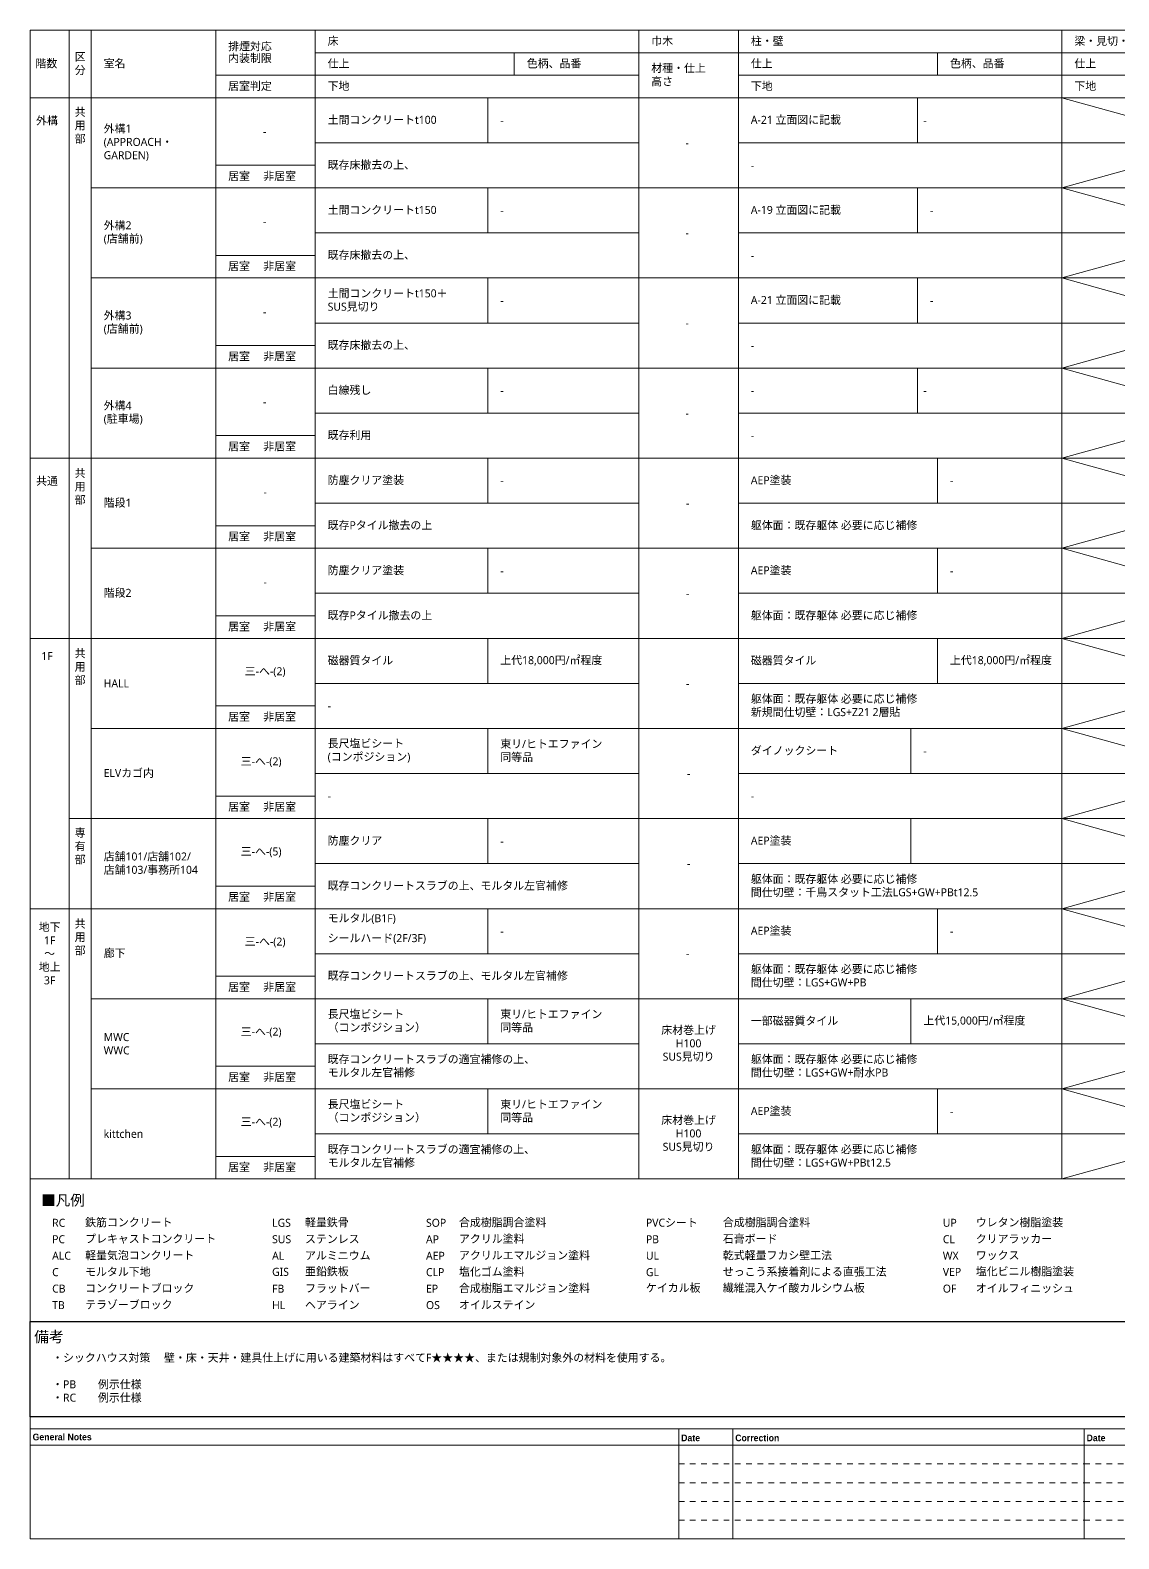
# Paper-space layout 'A-08' of a CAD drawing. Header units: millimetres. Extents: x -204 to 206, y -144 to 143.
# Drawn here: x -204.3 to 0.8, y -141.3 to 142.9 of the extents above; entities that cross this region are included whole.
import ezdxf

# ---------------------------------------------------------------- set-up
doc = ezdxf.new("R2010")
doc.units = ezdxf.units.MM
doc.linetypes.add('短破線', pattern=[2.116125, 1.058062, -1.058062])
doc.layers.add('00_一般', color=7, linetype='Continuous', lineweight=5)
doc.layers.add('一般', color=7, linetype='Continuous', lineweight=5)
doc.styles.add('Yu Gothic UI', font='Yu Gothic UI.ttf')
doc.styles.add('Yu Gothic UI (bold)', font='Yu Gothic UI.ttf')
doc.styles.add('ＭＳ Ｐゴシック (bold)', font='')
doc.styles.get('ＭＳ Ｐゴシック (bold)').set_extended_font_data('ＭＳ Ｐゴシック', bold=True)

# ---------------------------------------------------------------- blocks, each defined once
blk = doc.blocks.new('(横)図面枠')
at = {"layer": '一般', "color": 7, "linetype": 'Continuous', "lineweight": 5, "transparency": 33554687}
blk.add_line((-204.39, -120.54), (70.56, -120.54), dxfattribs=at)
at = {"layer": '一般', "color": 7, "linetype": 'Continuous', "lineweight": 13, "transparency": 33554687}
for p, q in [((-82.19, -120.54), (-82.19, -141.27)), ((-72.01, -120.54), (-72.01, -141.27)), ((-5.81, -120.54), (-5.81, -141.27)), ((-204.39, -123.65), (70.56, -123.65))]:
    blk.add_line(p, q, dxfattribs=at)
at = {"layer": '一般', "color": 7, "linetype": '短破線', "lineweight": 13, "transparency": 33554687}
for p, q in [((-82.19, -127.18), (-5.81, -127.18)), ((-5.81, -127.18), (70.56, -127.18)), ((-82.19, -130.7), (-5.81, -130.7)), ((-5.81, -130.7), (70.56, -130.7)), ((-82.19, -134.22), (-5.81, -134.22)), ((-5.81, -134.22), (70.56, -134.22)), ((-82.19, -137.75), (-5.81, -137.75)), ((-5.81, -137.75), (70.56, -137.75))]:
    blk.add_line(p, q, dxfattribs=at)
at = {"layer": '一般', "linetype": 'Continuous', "lineweight": 13, "flags": 128}
for points in [[(-204.39, 142.88), (204.39, 142.88), (204.39, -141.27), (-204.39, -141.27)], [(-204.39, -120.54), (204.39, -120.54), (204.39, -141.27), (-204.39, -141.27)]]:
    blk.add_lwpolyline(points, close=True, dxfattribs=at)
at = {"layer": '一般', "color": 7, "transparency": 33554687, "line_spacing_factor": 1.014956, "style": 'ＭＳ Ｐゴシック (bold)'}
for s, insert, char_height, attachment_point in [(' General Notes', (-204.39, -122.1), 1.2563, 4), (' Date', (-82.19, -121.64), 1.256, 1), (' Correction', (-72.01, -121.64), 1.2563, 1), (' Date', (-5.81, -121.64), 1.256, 1)]:
    blk.add_mtext(s, dxfattribs=dict(at, insert=insert, char_height=char_height, attachment_point=attachment_point))
blk = doc.blocks.new('グループ-257')
at = {"layer": '00_一般', "color": 7, "linetype": 'Continuous', "lineweight": 13, "transparency": 33554687, "flags": 128}
blk.add_lwpolyline([(-204.34, -73.49), (31.83, -73.49), (31.83, -100.35), (-204.34, -100.35)], close=True, dxfattribs=at)
at = {"layer": '00_一般', "color": 7, "linetype": 'Continuous', "lineweight": 25, "transparency": 33554687, "flags": 128}
blk.add_lwpolyline([(-204.34, -100.35), (204.45, -100.35), (204.45, -118.32), (-204.34, -118.32)], close=True, dxfattribs=at)
at = {"layer": '00_一般', "color": 7, "transparency": 33554687}
for s, insert, char_height, attachment_point, line_spacing_factor, style in [('■凡例', (-202.27, -77.62), 2.01, 4, 0.99804, 'Yu Gothic UI'), ('RC', (-200.2, -81.75), 1.508, 4, 0.99804, 'Yu Gothic UI'), ('鉄筋コンクリート', (-193.98, -81.75), 1.508, 4, 0.99804, 'Yu Gothic UI'), ('LGS', (-158.76, -81.75), 1.508, 4, 0.99804, 'Yu Gothic UI'), ('軽量鉄骨', (-152.55, -81.75), 1.508, 4, 0.99804, 'Yu Gothic UI'), ('SOP', (-129.76, -81.75), 1.508, 4, 0.99804, 'Yu Gothic UI'), ('合成樹脂調合塗料', (-123.55, -81.75), 1.508, 4, 0.99804, 'Yu Gothic UI'), ('PVCシート', (-88.33, -81.75), 1.508, 4, 0.99804, 'Yu Gothic UI'), ('合成樹脂調合塗料', (-73.83, -81.75), 1.508, 4, 0.99804, 'Yu Gothic UI'), ('UP', (-32.39, -81.75), 1.508, 4, 0.99804, 'Yu Gothic UI'), ('ウレタン樹脂塗装', (-26.18, -81.75), 1.508, 4, 0.99804, 'Yu Gothic UI'), ('PC', (-200.2, -84.85), 1.508, 4, 0.99804, 'Yu Gothic UI'), ('プレキャストコンクリート', (-193.98, -84.85), 1.5076, 4, 0.99804, 'Yu Gothic UI'), ('SUS', (-158.76, -84.85), 1.508, 4, 0.99804, 'Yu Gothic UI'), ('ステンレス', (-152.55, -84.85), 1.508, 4, 0.99804, 'Yu Gothic UI'), ('AP', (-129.76, -84.85), 1.508, 4, 0.99804, 'Yu Gothic UI'), ('アクリル塗料', (-123.55, -84.85), 1.508, 4, 0.99804, 'Yu Gothic UI'), ('PB', (-88.33, -84.85), 1.508, 4, 0.99804, 'Yu Gothic UI'), ('石膏ボード', (-73.83, -84.85), 1.508, 4, 0.99804, 'Yu Gothic UI'), ('CL', (-32.39, -84.85), 1.508, 4, 0.99804, 'Yu Gothic UI'), ('クリアラッカー', (-26.18, -84.85), 1.508, 4, 0.99804, 'Yu Gothic UI'), ('ALC', (-200.2, -87.95), 1.508, 4, 0.99804, 'Yu Gothic UI'), ('軽量気泡コンクリート', (-193.98, -87.95), 1.508, 4, 0.99804, 'Yu Gothic UI'), ('AL', (-158.76, -87.95), 1.508, 4, 0.99804, 'Yu Gothic UI'), ('アルミニウム', (-152.55, -87.95), 1.508, 4, 0.99804, 'Yu Gothic UI'), ('AEP', (-129.76, -87.95), 1.508, 4, 0.99804, 'Yu Gothic UI'), ('アクリルエマルジョン塗料', (-123.55, -87.95), 1.5076, 4, 0.99804, 'Yu Gothic UI'), ('UL', (-88.33, -87.95), 1.508, 4, 0.99804, 'Yu Gothic UI'), ('乾式軽量フカシ壁工法', (-73.83, -87.95), 1.508, 4, 0.99804, 'Yu Gothic UI'), ('WX', (-32.39, -87.95), 1.508, 4, 0.99804, 'Yu Gothic UI'), ('ワックス', (-26.18, -87.95), 1.508, 4, 0.99804, 'Yu Gothic UI'), ('C', (-200.2, -91.05), 1.51, 4, 0.99804, 'Yu Gothic UI'), ('モルタル下地', (-193.98, -91.05), 1.508, 4, 0.99804, 'Yu Gothic UI'), ('GIS', (-158.76, -90.99), 1.508, 4, 0.99804, 'Yu Gothic UI'), ('亜鉛鉄板', (-152.55, -90.99), 1.508, 4, 0.99804, 'Yu Gothic UI'), ('CLP', (-129.76, -91.05), 1.508, 4, 0.99804, 'Yu Gothic UI'), ('塩化ゴム塗料', (-123.55, -91.05), 1.508, 4, 0.99804, 'Yu Gothic UI'), ('GL', (-88.33, -91.05), 1.508, 4, 0.99804, 'Yu Gothic UI'), ('せっこう系接着剤による直張工法', (-73.83, -91.05), 1.5076, 4, 0.99804, 'Yu Gothic UI'), ('VEP', (-32.39, -90.99), 1.508, 4, 0.99804, 'Yu Gothic UI'), ('塩化ビニル樹脂塗装', (-26.18, -90.99), 1.508, 4, 0.99804, 'Yu Gothic UI'), ('CB', (-200.2, -94.15), 1.508, 4, 0.99804, 'Yu Gothic UI'), ('コンクリートブロック', (-193.98, -94.15), 1.508, 4, 0.99804, 'Yu Gothic UI'), ('FB', (-158.76, -94.15), 1.508, 4, 0.99804, 'Yu Gothic UI'), ('フラットバー', (-152.55, -94.15), 1.508, 4, 0.99804, 'Yu Gothic UI'), ('EP', (-129.76, -94.15), 1.508, 4, 0.99804, 'Yu Gothic UI'), ('合成樹脂エマルジョン塗料', (-123.55, -94.15), 1.5076, 4, 0.99804, 'Yu Gothic UI'), ('ケイカル板', (-88.33, -94.09), 1.508, 4, 0.99804, 'Yu Gothic UI'), ('繊維混入ケイ酸カルシウム板', (-73.83, -94.09), 1.5076, 4, 0.99804, 'Yu Gothic UI'), ('OF', (-32.39, -94.15), 1.508, 4, 0.99804, 'Yu Gothic UI'), ('オイルフィニッシュ', (-26.18, -94.15), 1.508, 4, 0.99804, 'Yu Gothic UI'), ('TB', (-200.2, -97.25), 1.508, 4, 0.99804, 'Yu Gothic UI'), ('テラゾーブロック', (-193.98, -97.25), 1.508, 4, 0.99804, 'Yu Gothic UI'), ('HL', (-158.76, -97.25), 1.508, 4, 0.99804, 'Yu Gothic UI'), ('ヘアライン', (-152.55, -97.25), 1.508, 4, 0.99804, 'Yu Gothic UI'), ('OS', (-129.76, -97.25), 1.508, 4, 0.99804, 'Yu Gothic UI'), ('オイルステイン', (-123.55, -97.25), 1.508, 4, 0.99804, 'Yu Gothic UI'), ('備考', (-203.58, -102.19), 2.035, 1, 1.014956, 'Yu Gothic UI (bold)'), ('・シックハウス対策\u3000 壁・床・天井・建具仕上げに用いる建築材料はすべてF★★★★、または規制対象外の材料を使用する。\\P\\P・PB\u3000\u3000例示仕様\\P・RC\u3000\u3000例示仕様', (-200.2, -106.4), 1.5076, 1, 0.99804, 'Yu Gothic UI')]:
    blk.add_mtext(s, dxfattribs=dict(at, insert=insert, char_height=char_height, attachment_point=attachment_point, line_spacing_factor=line_spacing_factor, style=style))
blk = doc.blocks.new('グループ-258')
at = {"layer": '00_一般', "color": 7, "lineweight": 5}
for p, q in [((-150.63, 138.64), (-89.67, 138.64)), ((-70.91, 138.64), (-9.95, 138.64)), ((-9.95, 138.64), (51.02, 138.64))]:
    blk.add_line(p, q, dxfattribs=at)
at = {"layer": '00_一般', "color": 8, "linetype": 'Continuous', "lineweight": 5}
for p, q in [((-113.12, 138.64), (-113.12, 134.4)), ((-89.67, 138.64), (-70.91, 138.64)), ((-33.39, 138.64), (-33.39, 134.4)), ((-89.67, 134.4), (-150.63, 134.4)), ((-9.95, 134.4), (-70.91, 134.4)), ((51.02, 134.4), (-9.95, 134.4))]:
    blk.add_line(p, q, dxfattribs=at)
at = {"layer": '00_一般', "color": 7, "lineweight": 18, "flags": 128}
blk.add_lwpolyline([(-192.84, 142.88), (204.45, 142.88), (204.45, 130.16), (-192.84, 130.16)], close=True, dxfattribs=at)
at = {"layer": '00_一般', "color": 7, "lineweight": 5, "flags": 128}
for points in [[(-169.39, 142.88), (-150.63, 142.88), (-150.63, 134.4), (-169.39, 134.4)], [(-150.63, 142.88), (-89.67, 142.88), (-89.67, 130.16), (-150.63, 130.16)], [(-70.91, 142.88), (-9.95, 142.88), (-9.95, 130.16), (-70.91, 130.16)], [(-9.95, 142.88), (51.02, 142.88), (51.02, 130.16), (-9.95, 130.16)], [(-169.39, 134.4), (-150.63, 134.4), (-150.63, 130.16), (-169.39, 130.16)]]:
    blk.add_lwpolyline(points, close=True, dxfattribs=at)
at = {"layer": '00_一般', "color": 8, "linetype": 'Continuous', "lineweight": 5, "flags": 128}
blk.add_lwpolyline([(-89.67, 142.88), (-70.91, 142.88), (-70.91, 130.16), (-89.67, 130.16)], close=True, dxfattribs=at)
at = {"layer": '00_一般', "color": 7, "attachment_point": 4, "line_spacing_factor": 0.99804, "style": 'Yu Gothic UI'}
for s, insert, char_height in [('排煙対応', (-167.04, 139.76), 1.508), ('床', (-148.29, 140.76), 1.51), ('巾木', (-87.32, 140.76), 1.508), ('柱・壁', (-68.56, 140.76), 1.508), ('梁・見切・廻縁 ※名称特記なき場合は梁を示す', (-7.6, 140.76), 1.5076), ('室名', (-190.49, 136.52), 1.508), ('内装制限', (-167.04, 137.52), 1.508), ('仕上', (-148.29, 136.52), 1.508), ('色柄、品番', (-110.77, 136.52), 1.508), ('材種・仕上\\P高さ', (-87.32, 134.4), 1.508), ('仕上', (-68.56, 136.52), 1.508), ('色柄、品番', (-31.05, 136.52), 1.508), ('仕上', (-7.6, 136.52), 1.508), ('居室判定', (-167.04, 132.28), 1.508), ('下地', (-148.29, 132.28), 1.508), ('下地', (-68.56, 132.28), 1.508), ('下地', (-7.6, 132.28), 1.508)]:
    blk.add_mtext(s, dxfattribs=dict(at, insert=insert, char_height=char_height))
blk = doc.blocks.new('グループ-259')
at = {"layer": '00_一般', "color": 7, "lineweight": 18, "flags": 128}
for points in [[(-204.34, 142.88), (-192.84, 142.88), (-192.84, 130.16), (-204.34, 130.16)], [(-197, 142.88), (-192.84, 142.88), (-192.84, 130.16), (-197, 130.16)]]:
    blk.add_lwpolyline(points, close=True, dxfattribs=at)
at = {"layer": '00_一般', "color": 7, "attachment_point": 5, "line_spacing_factor": 0.99804, "style": 'Yu Gothic UI'}
for s, insert, char_height in [('階数', (-201.29, 136.52), 1.508), ('区\\P分', (-194.92, 136.52), 1.51)]:
    blk.add_mtext(s, dxfattribs=dict(at, insert=insert, char_height=char_height))
blk = doc.blocks.new('グループ-260')
at = {"layer": '00_一般', "color": 8, "linetype": 'Continuous', "lineweight": 5}
for p, q in [((-118.12, 28.33), (-118.12, 19.85)), ((-33.39, 28.33), (-33.39, 19.85)), ((-9.95, 11.36), (51.02, 28.33)), ((51.02, 11.36), (-9.95, 28.33)), ((-150.63, 19.85), (-89.67, 19.85)), ((-9.95, 19.85), (-70.91, 19.85))]:
    blk.add_line(p, q, dxfattribs=at)
at = {"layer": '00_一般', "color": 7, "lineweight": 5, "flags": 128}
for points in [[(-192.84, 28.33), (-169.39, 28.33), (-169.39, 11.36), (-192.84, 11.36)], [(-169.39, 28.33), (-150.63, 28.33), (-150.63, 15.61), (-169.39, 15.61)], [(-150.63, 28.33), (-89.67, 28.33), (-89.67, 11.36), (-150.63, 11.36)], [(-89.67, 28.33), (-70.91, 28.33), (-70.91, 11.36), (-89.67, 11.36)], [(-70.91, 28.33), (-9.95, 28.33), (-9.95, 11.36), (-70.91, 11.36)], [(-9.95, 28.33), (51.02, 28.33), (51.02, 19.85), (-9.95, 19.85)], [(-9.95, 19.85), (51.02, 19.85), (51.02, 11.36), (-9.95, 11.36)], [(-169.39, 15.61), (-150.63, 15.61), (-150.63, 11.36), (-169.39, 11.36)]]:
    blk.add_lwpolyline(points, close=True, dxfattribs=at)
at = {"layer": '00_一般', "color": 7, "lineweight": 18, "flags": 128}
blk.add_lwpolyline([(-192.84, 28.33), (204.45, 28.33), (204.45, 11.36), (-192.84, 11.36)], close=True, dxfattribs=at)
at = {"layer": '00_一般', "color": 7, "line_spacing_factor": 0.99804, "style": 'Yu Gothic UI'}
for s, insert, char_height, attachment_point in [('三-へ-(2)', (-160.07, 21.97), 1.508, 5), ('磁器質タイル', (-148.29, 24.09), 1.508, 4), ('上代18,000円/㎡程度', (-115.77, 24.09), 1.5076, 4), ('磁器質タイル', (-68.56, 24.09), 1.508, 4), ('上代18,000円/㎡程度', (-31.05, 24.09), 1.5076, 4), ('HALL', (-190.49, 19.85), 1.508, 4), ('-', (-80.46, 19.85), 1.51, 5), ('躯体面：既存躯体 必要に応じ補修\\P新規間仕切壁：LGS+Z21 2層貼', (-68.56, 15.61), 1.5076, 4), ('非居室', (-160.42, 13.49), 1.508, 4), ('-', (-148.29, 15.61), 1.51, 4)]:
    blk.add_mtext(s, dxfattribs=dict(at, insert=insert, char_height=char_height, attachment_point=attachment_point))
at = {"layer": '00_一般', "color": 9, "insert": (-167.04, 13.49), "char_height": 1.508, "attachment_point": 4, "line_spacing_factor": 0.99804, "style": 'Yu Gothic UI'}
blk.add_mtext('居室', dxfattribs=at)
blk = doc.blocks.new('グループ-261')
at = {"layer": '00_一般', "color": 8, "linetype": 'Continuous', "lineweight": 5}
for p, q in [((-118.12, -5.61), (-118.12, -14.09)), ((-38.4, -5.61), (-38.4, -14.09)), ((-9.95, -22.58), (51.02, -5.61)), ((51.02, -22.58), (-9.95, -5.61)), ((-150.63, -14.09), (-89.67, -14.09)), ((-9.95, -14.09), (-70.91, -14.09))]:
    blk.add_line(p, q, dxfattribs=at)
at = {"layer": '00_一般', "color": 7, "lineweight": 5, "flags": 128}
for points in [[(-192.84, -5.61), (-169.39, -5.61), (-169.39, -22.58), (-192.84, -22.58)], [(-169.39, -5.61), (-150.63, -5.61), (-150.63, -18.33), (-169.39, -18.33)], [(-150.63, -5.61), (-89.67, -5.61), (-89.67, -22.58), (-150.63, -22.58)], [(-89.67, -5.61), (-70.91, -5.61), (-70.91, -22.58), (-89.67, -22.58)], [(-70.91, -5.61), (-9.95, -5.61), (-9.95, -22.58), (-70.91, -22.58)], [(-9.95, -5.61), (51.02, -5.61), (51.02, -14.09), (-9.95, -14.09)], [(-9.95, -14.09), (51.02, -14.09), (51.02, -22.58), (-9.95, -22.58)], [(-169.39, -18.33), (-150.63, -18.33), (-150.63, -22.58), (-169.39, -22.58)]]:
    blk.add_lwpolyline(points, close=True, dxfattribs=at)
at = {"layer": '00_一般', "color": 7, "lineweight": 18, "flags": 128}
blk.add_lwpolyline([(-192.84, -5.61), (204.45, -5.61), (204.45, -22.58), (-192.84, -22.58)], close=True, dxfattribs=at)
at = {"layer": '00_一般', "color": 7, "line_spacing_factor": 0.99804, "style": 'Yu Gothic UI'}
for s, insert, char_height, attachment_point in [('三-へ-(5)', (-164.66, -11.97), 1.508, 4), ('防塵クリア', (-148.29, -9.85), 1.508, 4), ('-', (-115.77, -9.85), 1.51, 4), ('AEP塗装', (-68.56, -9.85), 1.508, 4), ('店舗101/店舗102/\\P店舗103/事務所104', (-190.49, -14.09), 1.5076, 4), ('-', (-80.29, -14.09), 1.51, 5), ('躯体面：既存躯体 必要に応じ補修\\P間仕切壁：千鳥スタット工法LGS+GW+PBt12.5', (-68.56, -18.33), 1.5076, 4), ('居室', (-167.04, -20.45), 1.508, 4), ('既存コンクリートスラブの上、モルタル左官補修', (-148.29, -18.33), 1.5076, 4)]:
    blk.add_mtext(s, dxfattribs=dict(at, insert=insert, char_height=char_height, attachment_point=attachment_point))
at = {"layer": '00_一般', "color": 9, "true_color": 0xbbbbbb, "insert": (-160.42, -20.45), "char_height": 1.508, "attachment_point": 4, "line_spacing_factor": 0.99804, "style": 'Yu Gothic UI'}
blk.add_mtext('非居室', dxfattribs=at)
blk = doc.blocks.new('グループ-262')
at = {"layer": '00_一般', "color": 8, "linetype": 'Continuous', "lineweight": 5}
for p, q in [((-118.12, 130.16), (-118.12, 121.67)), ((-37.13, 130.16), (-37.13, 121.67)), ((-9.95, 113.19), (51.02, 130.16)), ((51.02, 113.19), (-9.95, 130.16)), ((-150.63, 121.67), (-89.67, 121.67)), ((-9.95, 121.67), (-70.91, 121.67))]:
    blk.add_line(p, q, dxfattribs=at)
at = {"layer": '00_一般', "color": 7, "lineweight": 5, "flags": 128}
for points in [[(-192.84, 130.16), (-169.39, 130.16), (-169.39, 113.19), (-192.84, 113.19)], [(-169.39, 130.16), (-150.63, 130.16), (-150.63, 117.43), (-169.39, 117.43)], [(-150.63, 130.16), (-89.67, 130.16), (-89.67, 113.19), (-150.63, 113.19)], [(-89.67, 130.16), (-70.91, 130.16), (-70.91, 113.19), (-89.67, 113.19)], [(-70.91, 130.16), (-9.95, 130.16), (-9.95, 113.19), (-70.91, 113.19)], [(-9.95, 130.16), (51.02, 130.16), (51.02, 121.67), (-9.95, 121.67)], [(-9.95, 121.67), (51.02, 121.67), (51.02, 113.19), (-9.95, 113.19)], [(-169.39, 117.43), (-150.63, 117.43), (-150.63, 113.19), (-169.39, 113.19)]]:
    blk.add_lwpolyline(points, close=True, dxfattribs=at)
at = {"layer": '00_一般', "color": 7, "lineweight": 18, "flags": 128}
blk.add_lwpolyline([(-192.84, 130.16), (204.45, 130.16), (204.45, 113.19), (-192.84, 113.19)], close=True, dxfattribs=at)
at = {"layer": '00_一般', "color": 7, "attachment_point": 4, "line_spacing_factor": 0.99804, "style": 'Yu Gothic UI'}
for s, insert, char_height in [('外構1\\P(APPROACH・\\PGARDEN)', (-190.49, 121.67), 1.508), ('土間コンクリートt100', (-148.29, 125.91), 1.5076), ('-', (-115.77, 125.91), 1.51), ('A-21 立面図に記載', (-68.56, 125.91), 1.5076), ('-', (-36.05, 125.91), 1.51), ('-', (-160.49, 123.79), 1.51), ('-', (-80.88, 121.67), 1.51), ('既存床撤去の上、', (-148.29, 117.43), 1.508), ('-', (-68.56, 117.43), 1.51)]:
    blk.add_mtext(s, dxfattribs=dict(at, insert=insert, char_height=char_height))
at = {"layer": '00_一般', "color": 9, "char_height": 1.508, "attachment_point": 4, "line_spacing_factor": 0.99804, "style": 'Yu Gothic UI'}
for s, insert in [('居室', (-167.04, 115.31)), ('非居室', (-160.42, 115.31))]:
    blk.add_mtext(s, dxfattribs=dict(at, insert=insert))
blk = doc.blocks.new('グループ-263')
at = {"layer": '00_一般', "color": 8, "linetype": 'Continuous', "lineweight": 5}
for p, q in [((-118.12, 11.36), (-118.12, 2.88)), ((-38.4, 11.36), (-38.4, 2.88)), ((-9.95, -5.61), (51.02, 11.36)), ((51.02, -5.61), (-9.95, 11.36)), ((-150.63, 2.88), (-89.67, 2.88)), ((-9.95, 2.88), (-70.91, 2.88))]:
    blk.add_line(p, q, dxfattribs=at)
at = {"layer": '00_一般', "color": 7, "lineweight": 5, "flags": 128}
for points in [[(-192.84, 11.36), (-169.39, 11.36), (-169.39, -5.61), (-192.84, -5.61)], [(-169.39, 11.36), (-150.63, 11.36), (-150.63, -1.36), (-169.39, -1.36)], [(-150.63, 11.36), (-89.67, 11.36), (-89.67, -5.61), (-150.63, -5.61)], [(-89.67, 11.36), (-70.91, 11.36), (-70.91, -5.61), (-89.67, -5.61)], [(-70.91, 11.36), (-9.95, 11.36), (-9.95, -5.61), (-70.91, -5.61)], [(-9.95, 11.36), (51.02, 11.36), (51.02, 2.88), (-9.95, 2.88)], [(-9.95, 2.88), (51.02, 2.88), (51.02, -5.61), (-9.95, -5.61)], [(-169.39, -1.36), (-150.63, -1.36), (-150.63, -5.61), (-169.39, -5.61)]]:
    blk.add_lwpolyline(points, close=True, dxfattribs=at)
at = {"layer": '00_一般', "color": 7, "lineweight": 18, "flags": 128}
blk.add_lwpolyline([(-192.84, 11.36), (204.45, 11.36), (204.45, -5.61), (-192.84, -5.61)], close=True, dxfattribs=at)
at = {"layer": '00_一般', "color": 7, "line_spacing_factor": 0.99804, "style": 'Yu Gothic UI'}
for s, insert, char_height, attachment_point in [('長尺塩ビシート\\P(コンポジション)', (-148.29, 7.12), 1.508, 4), ('東リ/ヒトエファイン\\P同等品', (-115.77, 7.12), 1.508, 4), ('三-へ-(2)', (-164.66, 5), 1.508, 4), ('ダイノックシート', (-68.56, 7.12), 1.508, 4), ('-', (-36.05, 7.12), 1.51, 4), ('ELVカゴ内', (-190.49, 2.88), 1.508, 4), ('-', (-80.29, 2.88), 1.51, 5), ('非居室', (-160.42, -3.48), 1.508, 4), ('-', (-148.29, -1.36), 1.51, 4), ('-', (-68.56, -1.36), 1.51, 4)]:
    blk.add_mtext(s, dxfattribs=dict(at, insert=insert, char_height=char_height, attachment_point=attachment_point))
at = {"layer": '00_一般', "color": 9, "insert": (-167.04, -3.48), "char_height": 1.508, "attachment_point": 4, "line_spacing_factor": 0.99804, "style": 'Yu Gothic UI'}
blk.add_mtext('居室', dxfattribs=at)
blk = doc.blocks.new('グループ-264')
at = {"layer": '00_一般', "color": 8, "linetype": 'Continuous', "lineweight": 5}
for p, q in [((-118.12, 62.27), (-118.12, 53.79)), ((-33.39, 62.27), (-33.39, 53.79)), ((-9.95, 45.3), (51.02, 62.27)), ((51.02, 45.3), (-9.95, 62.27)), ((-150.63, 53.79), (-89.67, 53.79)), ((-9.95, 53.79), (-70.91, 53.79))]:
    blk.add_line(p, q, dxfattribs=at)
at = {"layer": '00_一般', "color": 7, "lineweight": 5, "flags": 128}
for points in [[(-192.84, 62.27), (-169.39, 62.27), (-169.39, 45.3), (-192.84, 45.3)], [(-169.39, 62.27), (-150.63, 62.27), (-150.63, 49.55), (-169.39, 49.55)], [(-150.63, 62.27), (-89.67, 62.27), (-89.67, 45.3), (-150.63, 45.3)], [(-89.67, 62.27), (-70.91, 62.27), (-70.91, 45.3), (-89.67, 45.3)], [(-70.91, 62.27), (-9.95, 62.27), (-9.95, 45.3), (-70.91, 45.3)], [(-9.95, 62.27), (51.02, 62.27), (51.02, 53.79), (-9.95, 53.79)], [(-9.95, 53.79), (51.02, 53.79), (51.02, 45.3), (-9.95, 45.3)], [(-169.39, 49.55), (-150.63, 49.55), (-150.63, 45.3), (-169.39, 45.3)]]:
    blk.add_lwpolyline(points, close=True, dxfattribs=at)
at = {"layer": '00_一般', "color": 7, "lineweight": 18, "flags": 128}
blk.add_lwpolyline([(-192.84, 62.27), (204.45, 62.27), (204.45, 45.3), (-192.84, 45.3)], close=True, dxfattribs=at)
at = {"layer": '00_一般', "color": 7, "line_spacing_factor": 0.99804, "style": 'Yu Gothic UI'}
for s, insert, char_height, attachment_point in [('防塵クリア塗装', (-148.29, 58.03), 1.508, 4), ('-', (-115.77, 58.03), 1.51, 4), ('AEP塗装', (-68.56, 58.03), 1.508, 4), ('-', (-31.05, 58.03), 1.51, 4), ('階段1', (-190.49, 53.79), 1.508, 4), ('-', (-160.07, 55.91), 1.51, 5), ('-', (-80.46, 53.79), 1.51, 5), ('非居室', (-160.42, 47.43), 1.508, 4), ('既存Pタイル撤去の上', (-148.29, 49.55), 1.508, 4), ('躯体面：既存躯体 必要に応じ補修', (-68.56, 49.55), 1.5076, 4)]:
    blk.add_mtext(s, dxfattribs=dict(at, insert=insert, char_height=char_height, attachment_point=attachment_point))
at = {"layer": '00_一般', "color": 9, "insert": (-167.04, 47.43), "char_height": 1.508, "attachment_point": 4, "line_spacing_factor": 0.99804, "style": 'Yu Gothic UI'}
blk.add_mtext('居室', dxfattribs=at)
blk = doc.blocks.new('グループ-265')
at = {"layer": '00_一般', "color": 8, "linetype": 'Continuous', "lineweight": 5}
for p, q in [((-118.12, 113.19), (-118.12, 104.7)), ((-37.13, 113.19), (-37.13, 104.7)), ((-9.95, 96.22), (51.02, 113.19)), ((51.02, 96.22), (-9.95, 113.19)), ((-150.63, 104.7), (-89.67, 104.7)), ((-9.95, 104.7), (-70.91, 104.7))]:
    blk.add_line(p, q, dxfattribs=at)
at = {"layer": '00_一般', "color": 7, "lineweight": 5, "flags": 128}
for points in [[(-192.84, 113.19), (-169.39, 113.19), (-169.39, 96.22), (-192.84, 96.22)], [(-169.39, 113.19), (-150.63, 113.19), (-150.63, 100.46), (-169.39, 100.46)], [(-150.63, 113.19), (-89.67, 113.19), (-89.67, 96.22), (-150.63, 96.22)], [(-89.67, 113.19), (-70.91, 113.19), (-70.91, 96.22), (-89.67, 96.22)], [(-70.91, 113.19), (-9.95, 113.19), (-9.95, 96.22), (-70.91, 96.22)], [(-9.95, 113.19), (51.02, 113.19), (51.02, 104.7), (-9.95, 104.7)], [(-9.95, 104.7), (51.02, 104.7), (51.02, 96.22), (-9.95, 96.22)], [(-169.39, 100.46), (-150.63, 100.46), (-150.63, 96.22), (-169.39, 96.22)]]:
    blk.add_lwpolyline(points, close=True, dxfattribs=at)
at = {"layer": '00_一般', "color": 7, "lineweight": 18, "flags": 128}
blk.add_lwpolyline([(-192.84, 113.19), (204.45, 113.19), (204.45, 96.22), (-192.84, 96.22)], close=True, dxfattribs=at)
at = {"layer": '00_一般', "color": 7, "attachment_point": 4, "line_spacing_factor": 0.99804, "style": 'Yu Gothic UI'}
for s, insert, char_height in [('土間コンクリートt150', (-148.29, 108.94), 1.5076), ('-', (-115.77, 108.94), 1.51), ('A-19 立面図に記載', (-68.56, 108.94), 1.5076), ('-', (-34.79, 108.94), 1.51), ('外構2\\P(店舗前)', (-190.49, 104.7), 1.508), ('-', (-160.49, 106.82), 1.51), ('-', (-80.88, 104.7), 1.51), ('既存床撤去の上、', (-148.29, 100.46), 1.508), ('-', (-68.56, 100.46), 1.51)]:
    blk.add_mtext(s, dxfattribs=dict(at, insert=insert, char_height=char_height))
at = {"layer": '00_一般', "color": 9, "char_height": 1.508, "attachment_point": 4, "line_spacing_factor": 0.99804, "style": 'Yu Gothic UI'}
for s, insert in [('居室', (-167.04, 98.34)), ('非居室', (-160.42, 98.34))]:
    blk.add_mtext(s, dxfattribs=dict(at, insert=insert))
blk = doc.blocks.new('グループ-266')
at = {"layer": '00_一般', "color": 8, "linetype": 'Continuous', "lineweight": 5}
for p, q in [((-118.12, 79.25), (-118.12, 70.76)), ((-37.13, 79.25), (-37.13, 70.76)), ((-9.95, 62.27), (51.02, 79.25)), ((51.02, 62.27), (-9.95, 79.25)), ((-150.63, 70.76), (-89.67, 70.76)), ((-9.95, 70.76), (-70.91, 70.76))]:
    blk.add_line(p, q, dxfattribs=at)
at = {"layer": '00_一般', "color": 7, "lineweight": 5, "flags": 128}
for points in [[(-192.84, 79.25), (-169.39, 79.25), (-169.39, 62.27), (-192.84, 62.27)], [(-169.39, 79.25), (-150.63, 79.25), (-150.63, 66.52), (-169.39, 66.52)], [(-150.63, 79.25), (-89.67, 79.25), (-89.67, 62.27), (-150.63, 62.27)], [(-89.67, 79.25), (-70.91, 79.25), (-70.91, 62.27), (-89.67, 62.27)], [(-70.91, 79.25), (-9.95, 79.25), (-9.95, 62.27), (-70.91, 62.27)], [(-9.95, 79.25), (51.02, 79.25), (51.02, 70.76), (-9.95, 70.76)], [(-9.95, 70.76), (51.02, 70.76), (51.02, 62.27), (-9.95, 62.27)], [(-169.39, 66.52), (-150.63, 66.52), (-150.63, 62.27), (-169.39, 62.27)]]:
    blk.add_lwpolyline(points, close=True, dxfattribs=at)
at = {"layer": '00_一般', "color": 7, "lineweight": 18, "flags": 128}
blk.add_lwpolyline([(-192.84, 79.25), (204.45, 79.25), (204.45, 62.27), (-192.84, 62.27)], close=True, dxfattribs=at)
at = {"layer": '00_一般', "color": 7, "attachment_point": 4, "line_spacing_factor": 0.99804, "style": 'Yu Gothic UI'}
for s, insert, char_height in [('白線残し', (-148.29, 75), 1.508), ('-', (-115.77, 75), 1.51), ('-', (-68.56, 75), 1.51), ('-\\P', (-36.05, 75), 1.51), ('外構4\\P(駐車場)', (-190.49, 70.76), 1.508), ('-', (-160.49, 72.88), 1.51), ('-', (-80.88, 70.76), 1.51), ('既存利用', (-148.29, 66.52), 1.508), ('-', (-68.56, 66.52), 1.51)]:
    blk.add_mtext(s, dxfattribs=dict(at, insert=insert, char_height=char_height))
at = {"layer": '00_一般', "color": 9, "char_height": 1.508, "attachment_point": 4, "line_spacing_factor": 0.99804, "style": 'Yu Gothic UI'}
for s, insert in [('居室', (-167.04, 64.4)), ('非居室', (-160.42, 64.4))]:
    blk.add_mtext(s, dxfattribs=dict(at, insert=insert))
blk = doc.blocks.new('グループ-267')
at = {"layer": '00_一般', "color": 8, "linetype": 'Continuous', "lineweight": 5}
for p, q in [((-118.12, 45.3), (-118.12, 36.82)), ((-33.39, 45.3), (-33.39, 36.82)), ((-9.95, 28.33), (51.02, 45.3)), ((51.02, 28.33), (-9.95, 45.3)), ((-150.63, 36.82), (-89.67, 36.82)), ((-9.95, 36.82), (-70.91, 36.82))]:
    blk.add_line(p, q, dxfattribs=at)
at = {"layer": '00_一般', "color": 7, "lineweight": 5, "flags": 128}
for points in [[(-192.84, 45.3), (-169.39, 45.3), (-169.39, 28.33), (-192.84, 28.33)], [(-169.39, 45.3), (-150.63, 45.3), (-150.63, 32.58), (-169.39, 32.58)], [(-150.63, 45.3), (-89.67, 45.3), (-89.67, 28.33), (-150.63, 28.33)], [(-89.67, 45.3), (-70.91, 45.3), (-70.91, 28.33), (-89.67, 28.33)], [(-70.91, 45.3), (-9.95, 45.3), (-9.95, 28.33), (-70.91, 28.33)], [(-9.95, 45.3), (51.02, 45.3), (51.02, 36.82), (-9.95, 36.82)], [(-9.95, 36.82), (51.02, 36.82), (51.02, 28.33), (-9.95, 28.33)], [(-169.39, 32.58), (-150.63, 32.58), (-150.63, 28.33), (-169.39, 28.33)]]:
    blk.add_lwpolyline(points, close=True, dxfattribs=at)
at = {"layer": '00_一般', "color": 7, "lineweight": 18, "flags": 128}
blk.add_lwpolyline([(-192.84, 45.3), (204.45, 45.3), (204.45, 28.33), (-192.84, 28.33)], close=True, dxfattribs=at)
at = {"layer": '00_一般', "color": 7, "line_spacing_factor": 0.99804, "style": 'Yu Gothic UI'}
for s, insert, char_height, attachment_point in [('防塵クリア塗装', (-148.29, 41.06), 1.508, 4), ('-', (-115.77, 41.06), 1.51, 4), ('AEP塗装', (-68.56, 41.06), 1.508, 4), ('-', (-31.05, 41.06), 1.51, 4), ('階段2', (-190.49, 36.82), 1.508, 4), ('-', (-160.07, 38.94), 1.51, 5), ('-', (-80.46, 36.82), 1.51, 5), ('非居室', (-160.42, 30.46), 1.508, 4), ('既存Pタイル撤去の上', (-148.29, 32.58), 1.508, 4), ('躯体面：既存躯体 必要に応じ補修', (-68.56, 32.58), 1.5076, 4)]:
    blk.add_mtext(s, dxfattribs=dict(at, insert=insert, char_height=char_height, attachment_point=attachment_point))
at = {"layer": '00_一般', "color": 9, "insert": (-167.04, 30.46), "char_height": 1.508, "attachment_point": 4, "line_spacing_factor": 0.99804, "style": 'Yu Gothic UI'}
blk.add_mtext('居室', dxfattribs=at)
blk = doc.blocks.new('グループ-268')
at = {"layer": '00_一般', "color": 8, "linetype": 'Continuous', "lineweight": 5}
for p, q in [((-118.12, 96.22), (-118.12, 87.73)), ((-37.13, 96.22), (-37.13, 87.73)), ((-9.95, 79.25), (51.02, 96.22)), ((51.02, 79.25), (-9.95, 96.22)), ((-150.63, 87.73), (-89.67, 87.73)), ((-9.95, 87.73), (-70.91, 87.73))]:
    blk.add_line(p, q, dxfattribs=at)
at = {"layer": '00_一般', "color": 7, "lineweight": 5, "flags": 128}
for points in [[(-192.84, 96.22), (-169.39, 96.22), (-169.39, 79.25), (-192.84, 79.25)], [(-169.39, 96.22), (-150.63, 96.22), (-150.63, 83.49), (-169.39, 83.49)], [(-150.63, 96.22), (-89.67, 96.22), (-89.67, 79.25), (-150.63, 79.25)], [(-89.67, 96.22), (-70.91, 96.22), (-70.91, 79.25), (-89.67, 79.25)], [(-70.91, 96.22), (-9.95, 96.22), (-9.95, 79.25), (-70.91, 79.25)], [(-9.95, 96.22), (51.02, 96.22), (51.02, 87.73), (-9.95, 87.73)], [(-9.95, 87.73), (51.02, 87.73), (51.02, 79.25), (-9.95, 79.25)], [(-169.39, 83.49), (-150.63, 83.49), (-150.63, 79.25), (-169.39, 79.25)]]:
    blk.add_lwpolyline(points, close=True, dxfattribs=at)
at = {"layer": '00_一般', "color": 7, "lineweight": 18, "flags": 128}
blk.add_lwpolyline([(-192.84, 96.22), (204.45, 96.22), (204.45, 79.25), (-192.84, 79.25)], close=True, dxfattribs=at)
at = {"layer": '00_一般', "color": 7, "attachment_point": 4, "line_spacing_factor": 0.99804, "style": 'Yu Gothic UI'}
for s, insert, char_height in [('土間コンクリートt150＋\\PSUS見切り', (-148.29, 91.97), 1.5076), ('-', (-115.77, 91.97), 1.51), ('A-21 立面図に記載', (-68.56, 91.97), 1.5076), ('-', (-34.79, 91.97), 1.51), ('外構3\\P(店舗前)', (-190.49, 87.73), 1.508), ('-', (-160.49, 89.85), 1.51), ('-', (-80.88, 87.73), 1.51), ('既存床撤去の上、', (-148.29, 83.49), 1.508), ('-', (-68.56, 83.49), 1.51)]:
    blk.add_mtext(s, dxfattribs=dict(at, insert=insert, char_height=char_height))
at = {"layer": '00_一般', "color": 9, "char_height": 1.508, "attachment_point": 4, "line_spacing_factor": 0.99804, "style": 'Yu Gothic UI'}
for s, insert in [('居室', (-167.04, 81.37)), ('非居室', (-160.42, 81.37))]:
    blk.add_mtext(s, dxfattribs=dict(at, insert=insert))
blk = doc.blocks.new('グループ-269')
at = {"layer": '00_一般', "color": 7, "lineweight": 18, "flags": 128}
for points in [[(-204.34, 130.16), (-197, 130.16), (-197, 62.27), (-204.34, 62.27)], [(-197, 130.16), (-192.84, 130.16), (-192.84, 62.27), (-197, 62.27)], [(-204.34, 62.27), (-197, 62.27), (-197, 28.33), (-204.34, 28.33)], [(-197, 62.27), (-192.84, 62.27), (-192.84, 28.33), (-197, 28.33)], [(-204.34, 28.33), (-197, 28.33), (-197, -22.58), (-204.34, -22.58)], [(-197, 28.33), (-192.84, 28.33), (-192.84, -5.61), (-197, -5.61)], [(-197, -5.61), (-192.84, -5.61), (-192.84, -22.58), (-197, -22.58)]]:
    blk.add_lwpolyline(points, close=True, dxfattribs=at)
at = {"layer": '00_一般', "color": 7}
for name in ['グループ-259', 'グループ-258', 'グループ-262', 'グループ-265', 'グループ-268', 'グループ-266', 'グループ-264', 'グループ-267', 'グループ-260', 'グループ-263', 'グループ-261']:
    blk.add_blockref(name, (0, 0), dxfattribs=at)
at = {"layer": '00_一般', "color": 7, "attachment_point": 5, "line_spacing_factor": 0.99804, "style": 'Yu Gothic UI'}
for s, insert, char_height in [('共\\P用\\P部', (-194.92, 124.86), 1.51), ('外構', (-201.17, 125.77), 1.508), ('共\\P用\\P部', (-194.92, 56.84), 1.51), ('共通', (-201.17, 57.89), 1.508), ('1F', (-201.17, 25.01), 1.508), ('共\\P用\\P部', (-194.92, 22.9), 1.51), ('専\\P有\\P部', (-194.92, -10.9), 1.51)]:
    blk.add_mtext(s, dxfattribs=dict(at, insert=insert, char_height=char_height))
blk = doc.blocks.new('グループ-270')
at = {"layer": '00_一般', "color": 8, "linetype": 'Continuous', "lineweight": 5}
for p, q in [((-118.12, -39.55), (-118.12, -48.03)), ((-38.4, -39.55), (-38.4, -48.03)), ((-9.95, -56.52), (51.02, -39.55)), ((51.02, -56.52), (-9.95, -39.55)), ((-150.63, -48.03), (-89.67, -48.03)), ((-9.95, -48.03), (-70.91, -48.03))]:
    blk.add_line(p, q, dxfattribs=at)
at = {"layer": '00_一般', "color": 7, "lineweight": 5, "flags": 128}
for points in [[(-192.84, -39.55), (-169.39, -39.55), (-169.39, -56.52), (-192.84, -56.52)], [(-169.39, -39.55), (-150.63, -39.55), (-150.63, -52.27), (-169.39, -52.27)], [(-150.63, -39.55), (-89.67, -39.55), (-89.67, -56.52), (-150.63, -56.52)], [(-89.67, -39.55), (-70.91, -39.55), (-70.91, -56.52), (-89.67, -56.52)], [(-70.91, -39.55), (-9.95, -39.55), (-9.95, -56.52), (-70.91, -56.52)], [(-9.95, -39.55), (51.02, -39.55), (51.02, -48.03), (-9.95, -48.03)], [(-9.95, -48.03), (51.02, -48.03), (51.02, -56.52), (-9.95, -56.52)], [(-169.39, -52.27), (-150.63, -52.27), (-150.63, -56.52), (-169.39, -56.52)]]:
    blk.add_lwpolyline(points, close=True, dxfattribs=at)
at = {"layer": '00_一般', "color": 7, "lineweight": 18, "flags": 128}
blk.add_lwpolyline([(-192.84, -39.55), (204.45, -39.55), (204.45, -56.52), (-192.84, -56.52)], close=True, dxfattribs=at)
at = {"layer": '00_一般', "color": 7, "line_spacing_factor": 0.99804, "style": 'Yu Gothic UI'}
for s, insert, char_height, attachment_point in [('長尺塩ビシート\\P（コンポジション）', (-148.29, -43.79), 1.508, 4), ('東リ/ヒトエファイン\\P同等品', (-115.77, -43.79), 1.508, 4), ('上代15,000円/㎡程度', (-36.05, -43.79), 1.5076, 4), ('三-へ-(2)', (-164.66, -45.91), 1.508, 4), ('床材巻上げ\\PH100\\PSUS見切り', (-80.29, -48.03), 1.508, 5), ('一部磁器質タイル', (-68.56, -43.79), 1.508, 4), ('MWC\\PWWC', (-190.49, -48.03), 1.508, 4), ('既存コンクリートスラブの適宜補修の上、\\Pモルタル左官補修', (-148.29, -52.27), 1.5076, 4), ('躯体面：既存躯体 必要に応じ補修\\P間仕切壁：LGS+GW+耐水PB', (-68.56, -52.27), 1.5076, 4), ('非居室', (-160.42, -54.39), 1.508, 4)]:
    blk.add_mtext(s, dxfattribs=dict(at, insert=insert, char_height=char_height, attachment_point=attachment_point))
at = {"layer": '00_一般', "color": 9, "insert": (-167.04, -54.39), "char_height": 1.508, "attachment_point": 4, "line_spacing_factor": 0.99804, "style": 'Yu Gothic UI'}
blk.add_mtext('居室', dxfattribs=at)
blk = doc.blocks.new('グループ-271')
at = {"layer": '00_一般', "color": 8, "linetype": 'Continuous', "lineweight": 5}
for p, q in [((-118.12, -56.52), (-118.12, -65)), ((-33.39, -56.52), (-33.39, -65)), ((-9.95, -73.49), (51.02, -56.52)), ((51.02, -73.49), (-9.95, -56.52)), ((-150.63, -65), (-89.67, -65)), ((-9.95, -65), (-70.91, -65))]:
    blk.add_line(p, q, dxfattribs=at)
at = {"layer": '00_一般', "color": 7, "lineweight": 5, "flags": 128}
for points in [[(-192.84, -56.52), (-169.39, -56.52), (-169.39, -73.49), (-192.84, -73.49)], [(-169.39, -56.52), (-150.63, -56.52), (-150.63, -69.24), (-169.39, -69.24)], [(-150.63, -56.52), (-89.67, -56.52), (-89.67, -73.49), (-150.63, -73.49)], [(-89.67, -56.52), (-70.91, -56.52), (-70.91, -73.49), (-89.67, -73.49)], [(-70.91, -56.52), (-9.95, -56.52), (-9.95, -73.49), (-70.91, -73.49)], [(-9.95, -56.52), (51.02, -56.52), (51.02, -65), (-9.95, -65)], [(-9.95, -65), (51.02, -65), (51.02, -73.49), (-9.95, -73.49)], [(-169.39, -69.24), (-150.63, -69.24), (-150.63, -73.49), (-169.39, -73.49)]]:
    blk.add_lwpolyline(points, close=True, dxfattribs=at)
at = {"layer": '00_一般', "color": 7, "lineweight": 18, "flags": 128}
blk.add_lwpolyline([(-192.84, -56.52), (204.45, -56.52), (204.45, -73.49), (-192.84, -73.49)], close=True, dxfattribs=at)
at = {"layer": '00_一般', "color": 7, "line_spacing_factor": 0.99804, "style": 'Yu Gothic UI'}
for s, insert, char_height, attachment_point in [('長尺塩ビシート\\P（コンポジション）', (-148.29, -60.76), 1.508, 4), ('東リ/ヒトエファイン\\P同等品', (-115.77, -60.76), 1.508, 4), ('三-へ-(2)', (-164.66, -62.88), 1.508, 4), ('床材巻上げ\\PH100\\PSUS見切り', (-80.29, -65), 1.508, 5), ('AEP塗装', (-68.56, -60.76), 1.508, 4), ('-', (-31.05, -60.76), 1.51, 4), ('kittchen', (-190.49, -65), 1.508, 4), ('既存コンクリートスラブの適宜補修の上、\\Pモルタル左官補修', (-148.29, -69.24), 1.5076, 4), ('躯体面：既存躯体 必要に応じ補修\\P間仕切壁：LGS+GW+PBt12.5', (-68.56, -69.24), 1.5076, 4), ('非居室', (-160.42, -71.36), 1.508, 4)]:
    blk.add_mtext(s, dxfattribs=dict(at, insert=insert, char_height=char_height, attachment_point=attachment_point))
at = {"layer": '00_一般', "color": 9, "insert": (-167.04, -71.36), "char_height": 1.508, "attachment_point": 4, "line_spacing_factor": 0.99804, "style": 'Yu Gothic UI'}
blk.add_mtext('居室', dxfattribs=at)
blk = doc.blocks.new('グループ-272')
at = {"layer": '00_一般', "color": 8, "linetype": 'Continuous', "lineweight": 5}
for p, q in [((-118.12, -22.58), (-118.12, -31.06)), ((-33.39, -22.58), (-33.39, -31.06)), ((-9.95, -39.55), (51.02, -22.58)), ((51.02, -39.55), (-9.95, -22.58)), ((-150.63, -31.06), (-89.67, -31.06)), ((-9.95, -31.06), (-70.91, -31.06))]:
    blk.add_line(p, q, dxfattribs=at)
at = {"layer": '00_一般', "color": 7, "lineweight": 5, "flags": 128}
for points in [[(-192.84, -22.58), (-169.39, -22.58), (-169.39, -39.55), (-192.84, -39.55)], [(-169.39, -22.58), (-150.63, -22.58), (-150.63, -35.3), (-169.39, -35.3)], [(-150.63, -22.58), (-89.67, -22.58), (-89.67, -39.55), (-150.63, -39.55)], [(-89.67, -22.58), (-70.91, -22.58), (-70.91, -39.55), (-89.67, -39.55)], [(-70.91, -22.58), (-9.95, -22.58), (-9.95, -39.55), (-70.91, -39.55)], [(-9.95, -22.58), (51.02, -22.58), (51.02, -31.06), (-9.95, -31.06)], [(-9.95, -31.06), (51.02, -31.06), (51.02, -39.55), (-9.95, -39.55)], [(-169.39, -35.3), (-150.63, -35.3), (-150.63, -39.55), (-169.39, -39.55)]]:
    blk.add_lwpolyline(points, close=True, dxfattribs=at)
at = {"layer": '00_一般', "color": 7, "lineweight": 18, "flags": 128}
blk.add_lwpolyline([(-192.84, -22.58), (204.45, -22.58), (204.45, -39.55), (-192.84, -39.55)], close=True, dxfattribs=at)
at = {"layer": '00_一般', "color": 7, "line_spacing_factor": 0.99804, "style": 'Yu Gothic UI'}
for s, insert, char_height, attachment_point in [('モルタル(B1F)', (-148.29, -24.54), 1.508, 4), ('三-へ-(2)', (-160.07, -28.94), 1.508, 5), ('シールハード(2F/3F)', (-148.29, -28.29), 1.5076, 4), ('-', (-115.77, -26.82), 1.51, 4), ('AEP塗装', (-68.56, -26.82), 1.508, 4), ('-', (-31.05, -26.82), 1.51, 4), ('廊下', (-190.49, -31.06), 1.508, 4), ('-', (-80.46, -31.06), 1.51, 5), ('躯体面：既存躯体 必要に応じ補修\\P間仕切壁：LGS+GW+PB', (-68.56, -35.3), 1.5076, 4), ('非居室', (-160.42, -37.42), 1.508, 4), ('既存コンクリートスラブの上、モルタル左官補修', (-148.29, -35.3), 1.5076, 4)]:
    blk.add_mtext(s, dxfattribs=dict(at, insert=insert, char_height=char_height, attachment_point=attachment_point))
at = {"layer": '00_一般', "color": 9, "insert": (-167.04, -37.42), "char_height": 1.508, "attachment_point": 4, "line_spacing_factor": 0.99804, "style": 'Yu Gothic UI'}
blk.add_mtext('居室', dxfattribs=at)
blk = doc.blocks.new('グループ-273')
at = {"layer": '00_一般', "color": 7, "lineweight": 18, "flags": 128}
for points in [[(-204.34, -22.58), (-197, -22.58), (-197, -73.49), (-204.34, -73.49)], [(-197, -22.58), (-192.84, -22.58), (-192.84, -73.49), (-197, -73.49)]]:
    blk.add_lwpolyline(points, close=True, dxfattribs=at)
at = {"layer": '00_一般', "color": 7, "transparency": 33554687}
blk.add_blockref('グループ-269', (0, 0), dxfattribs=at)
at = {"layer": '00_一般', "color": 7}
for name in ['グループ-272', 'グループ-270', 'グループ-271', 'グループ-257']:
    blk.add_blockref(name, (0, 0), dxfattribs=at)
at = {"layer": '00_一般', "color": 7, "attachment_point": 5, "line_spacing_factor": 0.99804, "style": 'Yu Gothic UI'}
for s, insert, char_height in [('地下\\P1F\\P〜\\P地上\\P3F', (-200.67, -31.06), 1.508), ('共\\P用\\P部', (-194.92, -28.02), 1.51)]:
    blk.add_mtext(s, dxfattribs=dict(at, insert=insert, char_height=char_height))

psp = doc.layouts.new('A-08')

# ---------------------------------------------------------------- block references
at = {"layer": '一般', "color": 7, "transparency": 33554687}
psp.add_blockref('(横)図面枠', (0.05, 0.01), dxfattribs=at)

# ---------------------------------------------------------------- next in the draw order: block references
at = {"layer": '00_一般', "color": 7, "transparency": 33554687}
psp.add_blockref('グループ-273', (0, 0), dxfattribs=at)

doc.saveas('drawing.dxf')
